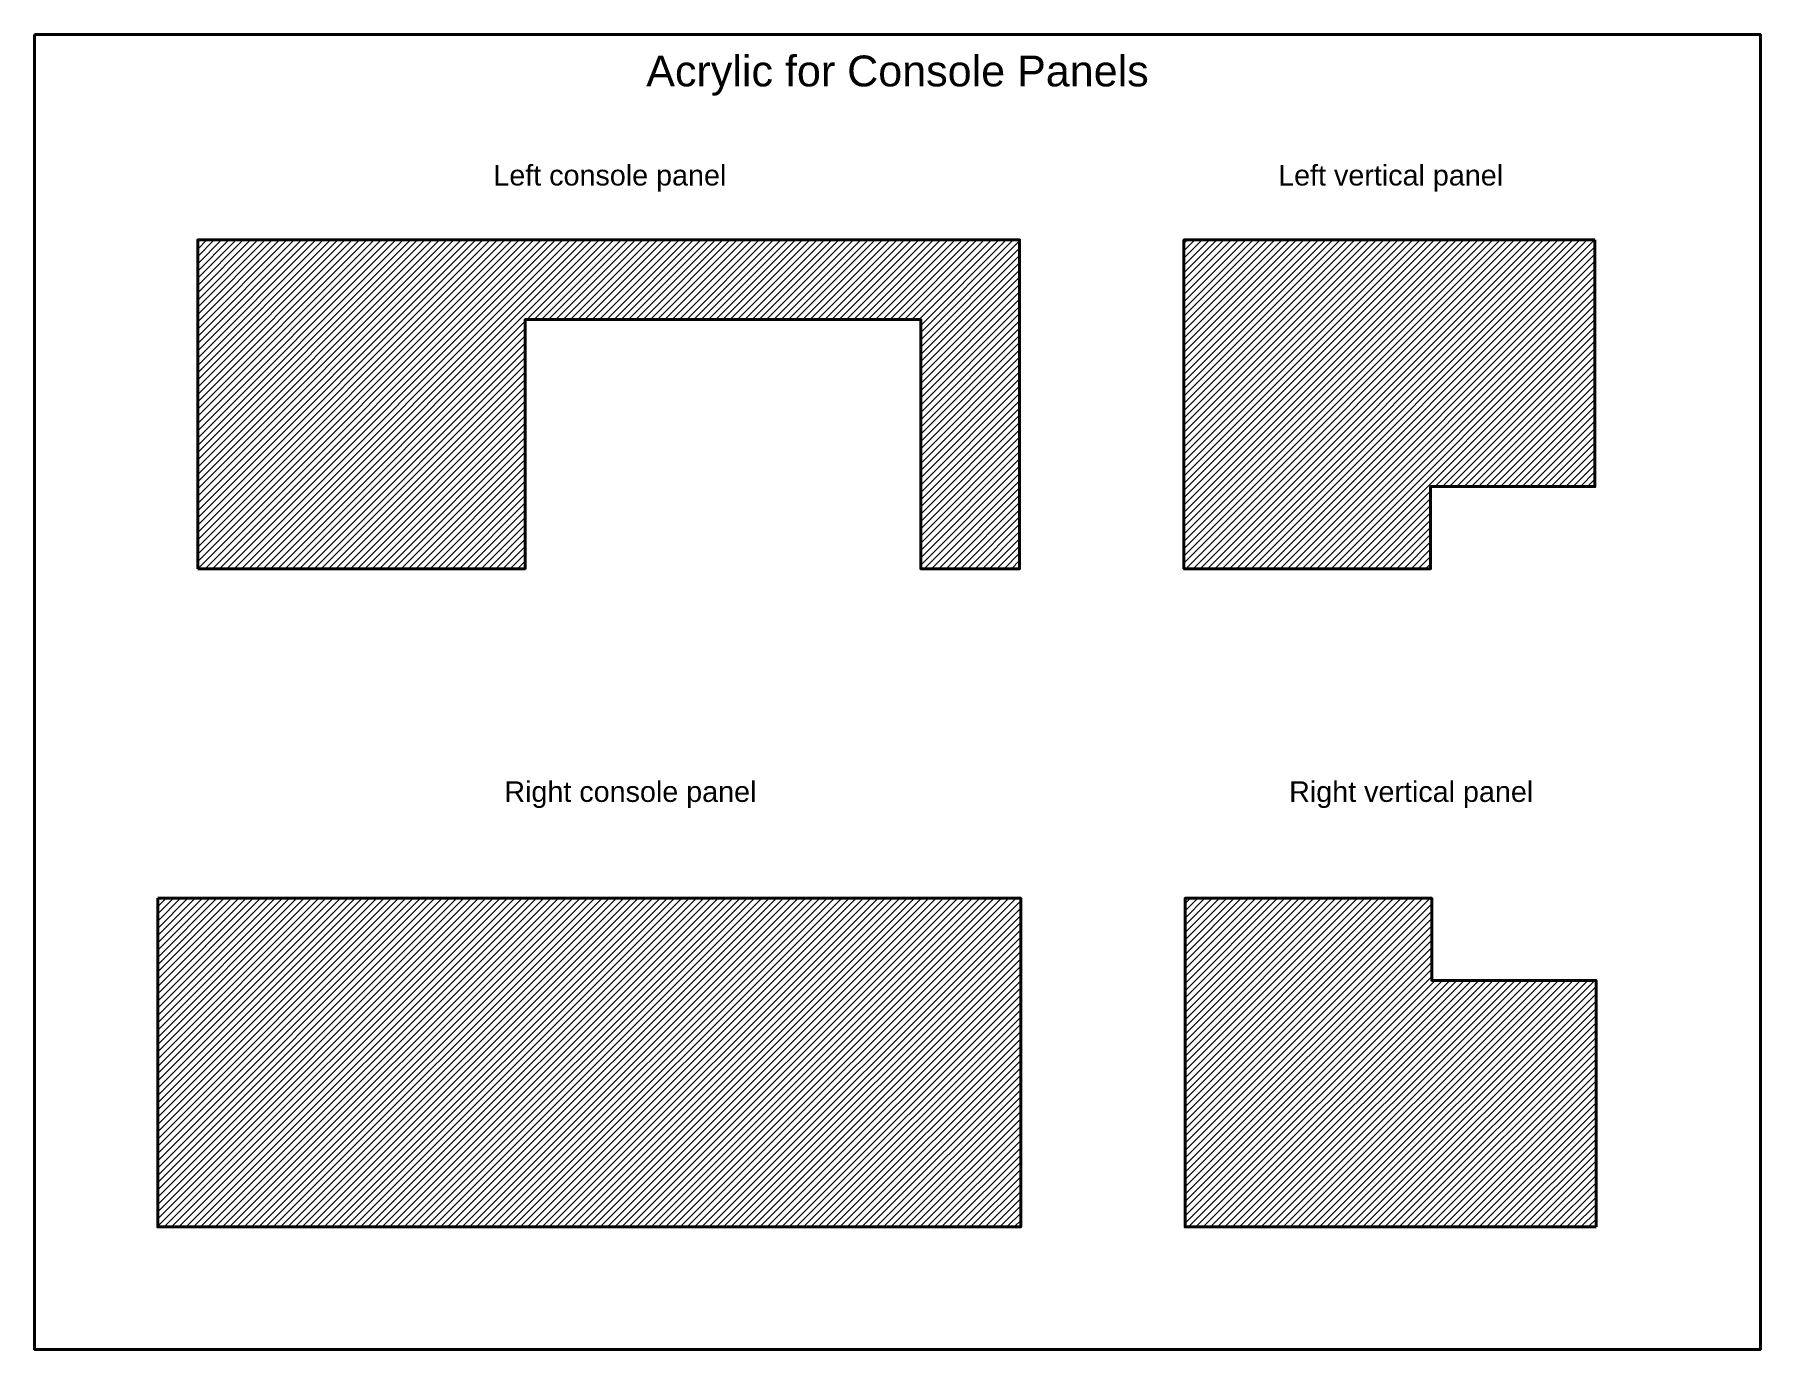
# Model space of a CAD drawing. Header units: inches. Extents: x 1 to 43, y 1 to 33.
import ezdxf

# ---------------------------------------------------------------- set-up
doc = ezdxf.new("R2010")
doc.units = ezdxf.units.IN
doc.header["$MEASUREMENT"] = 0
for name, color, linetype, lineweight, true_color in [('Dimension', 1, 'Continuous', 13, 0xff0000), ('Hatch', 252, 'Continuous', 25, 0xa0a0a4), ('PageBorder', 5, 'Continuous', 50, 0x0000ff), ('Visible', 7, 'Continuous', 50, 0x000000)]:
    doc.layers.add(name, color=color, linetype=linetype, lineweight=lineweight, true_color=true_color)
doc.styles.add('textstyle0', font='')
doc.styles.add('textstyle1', font='')
doc.styles.add('textstyle2', font='')
doc.styles.add('textstyle3', font='')
doc.styles.add('textstyle4', font='')
doc.styles.get('textstyle0').set_extended_font_data('Arial')
doc.styles.get('textstyle1').set_extended_font_data('Arial')
doc.styles.get('textstyle2').set_extended_font_data('Arial')
doc.styles.get('textstyle3').set_extended_font_data('Arial')
doc.styles.get('textstyle4').set_extended_font_data('Arial')
pattern_1 = [(45, (0, 0), (-0.08838835, 0.08838835), [])]

msp = doc.modelspace()

# ---------------------------------------------------------------- hatches: boundary and pattern name
at = {"layer": 'Hatch'}
h = msp.add_hatch(dxfattribs=at)
h.set_pattern_fill('ANSI31', color=256, scale=2, style=0)
h.set_pattern_definition(pattern_1)
h.paths.add_polyline_path([(4.971, 20), (4.971, 28), (24.971, 28), (24.971, 20), (22.564, 20), (22.564, 26.062), (12.939, 26.062), (12.939, 20)])
h = msp.add_hatch(dxfattribs=at)
h.set_pattern_fill('ANSI31', color=256, scale=2, style=0)
h.set_pattern_definition(pattern_1)
h.paths.add_polyline_path([(38.971, 28), (38.971, 22), (34.971, 22), (34.971, 20), (28.971, 20), (28.971, 28)])
h = msp.add_hatch(dxfattribs=at)
h.set_pattern_fill('ANSI31', color=256, scale=2, style=0)
h.set_pattern_definition(pattern_1)
h.paths.add_polyline_path([(4, 11.981), (25, 11.981), (25, 3.981), (4, 3.981)])
h = msp.add_hatch(dxfattribs=at)
h.set_pattern_fill('ANSI31', color=256, scale=2, style=0)
h.set_pattern_definition(pattern_1)
h.paths.add_polyline_path([(39, 3.981), (39, 9.981), (35, 9.981), (35, 11.981), (29, 11.981), (29, 3.981)])

# ---------------------------------------------------------------- linework, layer by layer
at = {"layer": 'PageBorder', "flags": 128}
msp.add_lwpolyline([(1, 33), (43, 33), (43, 1), (1, 1)], close=True, dxfattribs=at)
at = {"layer": 'Visible'}
for points in [[(4.971, 20), (4.971, 28), (24.971, 28), (24.971, 20), (22.564, 20), (22.564, 26.062), (12.939, 26.062), (12.939, 20)], [(38.971, 28), (38.971, 22), (34.971, 22), (34.971, 20), (28.971, 20), (28.971, 28)], [(39, 3.981), (39, 9.981), (35, 9.981), (35, 11.981), (29, 11.981), (29, 3.981)]]:
    msp.add_lwpolyline(points, close=True, dxfattribs=at)
at = {"layer": 'Visible', "flags": 128}
msp.add_lwpolyline([(4, 11.981), (25, 11.981), (25, 3.981), (4, 3.981)], close=True, dxfattribs=at)

# ---------------------------------------------------------------- texts
at = {"layer": 'Dimension', "char_height": 0.375, "attachment_point": 5}
for s, insert, style in [('\\H0.500001;Left console panel', (15, 29.5), 'textstyle0'), ('\\H0.500001;Left vertical panel', (34, 29.5), 'textstyle1'), ('\\H0.500001;Right console panel', (15.5, 14.5), 'textstyle2'), ('\\H0.500001;Right vertical panel', (34.5, 14.5), 'textstyle3')]:
    msp.add_mtext(s, dxfattribs=dict(at, insert=insert, style=style))
at = {"layer": 'PageBorder', "insert": (22, 32), "char_height": 0.75, "attachment_point": 5, "style": 'textstyle4'}
msp.add_mtext('Acrylic for Console Panels', dxfattribs=at)

doc.saveas('drawing.dxf')
